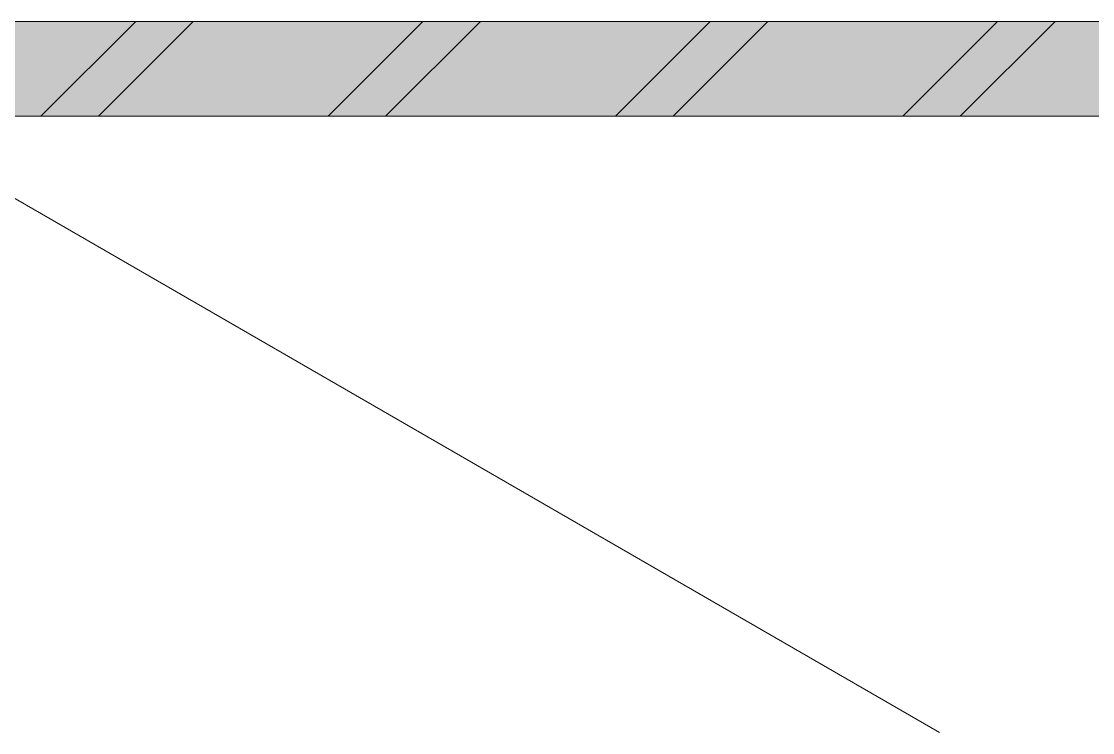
# Model space of a CAD drawing. Header units: millimetres. Extents: x -546 to 1681, y -650 to 1730.
# Drawn here: x 770.05 to 777.96, y 609.77 to 615.02 of the extents above; entities that cross this region are included whole.
import ezdxf

# ---------------------------------------------------------------- set-up
doc = ezdxf.new("R2010")
doc.units = ezdxf.units.MM

msp = doc.modelspace()

# ---------------------------------------------------------------- hatches: boundary and pattern name
at = {"true_color": 0xffffff}
h = msp.add_hatch(color=7, dxfattribs=at)
h.dxf.hatch_style = 2
h.paths.add_polyline_path([(764.5752, 614.3177), (764.5742, 615.0177), (787.4862, 615.0177), (787.4862, 614.3177)])

# ---------------------------------------------------------------- linework, layer by layer
at = {"color": 7, "lineweight": 0}
for points in [[(787.4862, 615.0177), (763.8742, 615.0177)], [(767.7362, 615.0177), (776.8292, 609.7677)], [(770.1942, 614.3177), (770.8942, 615.0177)], [(770.6182, 614.3177), (771.3182, 615.0177)], [(772.3152, 614.3177), (773.0152, 615.0177)], [(772.7392, 614.3177), (773.4392, 615.0177)], [(774.4362, 614.3177), (775.1362, 615.0177)], [(774.8612, 614.3177), (775.5612, 615.0177)], [(776.5582, 614.3177), (777.2582, 615.0177)], [(776.9822, 614.3177), (777.6822, 615.0177)], [(764.5752, 614.3177), (787.4862, 614.3177)]]:
    msp.add_lwpolyline(points, dxfattribs=at)

doc.saveas('drawing.dxf')
